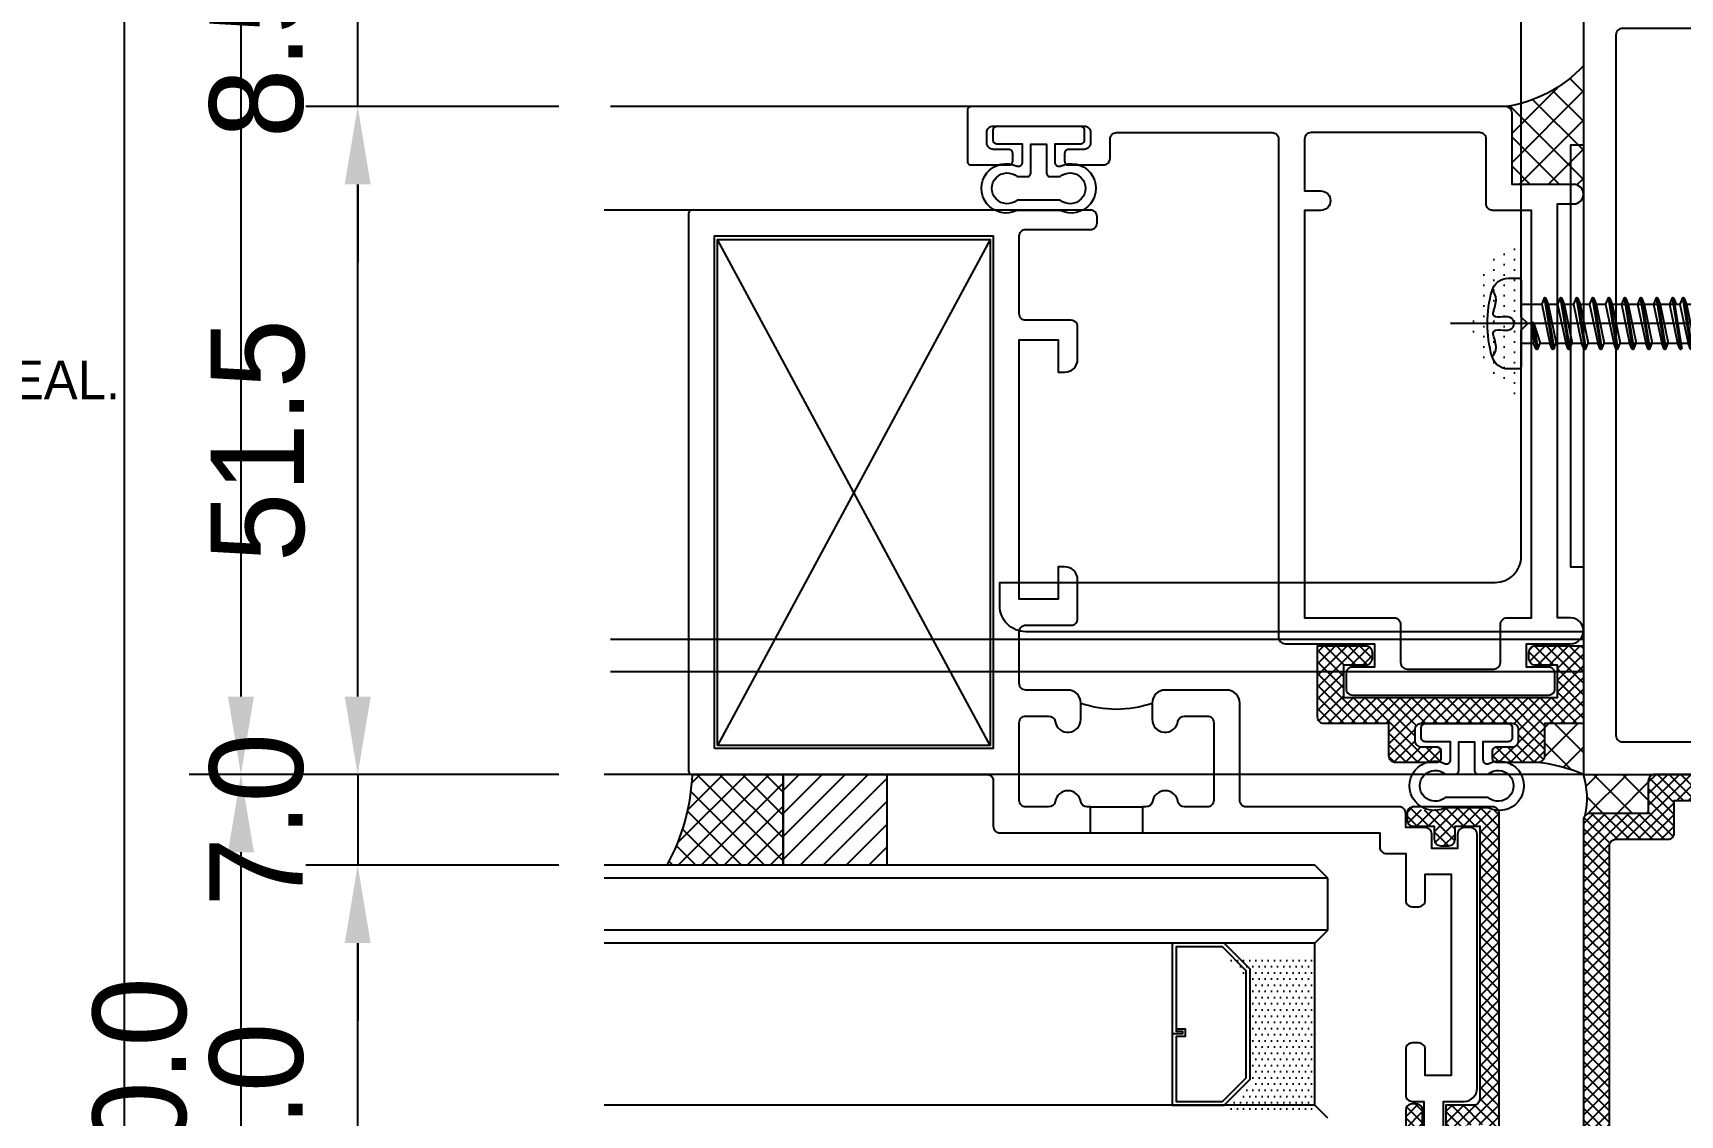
# Model space of a CAD drawing. Header units: millimetres. Extents: x 7297 to 60227, y -7497 to 19324.
# Drawn here: x 48861.5 to 48988.5, y 4971.3 to 5054.7 of the extents above; entities that cross this region are included whole.
import ezdxf
from ezdxf.enums import TextEntityAlignment as Align

# ---------------------------------------------------------------- set-up
doc = ezdxf.new("R2010")
doc.units = ezdxf.units.MM
for name, color, linetype in [('NS_COL_CYAN', 4, 'Continuous'), ('NS_COL_GREEN', 3, 'Continuous'), ('NS_COL_L-GREY', 8, 'Continuous'), ('NS_COL_MAGENTA', 6, 'Continuous'), ('NS_COL_RED', 1, 'Continuous'), ('NS_DIM', 1, 'Continuous'), ('NS_RIVET_SCREW', 1, 'Continuous'), ('NS_TEXT_TITLE', 141, 'Continuous')]:
    doc.layers.add(name, color=color, linetype=linetype)
doc.styles.add('Expo M', font='Expo M.ttf')
doc.styles.add('Gtx', font='', dxfattribs={"width": 0.9})
doc.styles.get('Gtx').set_extended_font_data('Dotum')
doc.dimstyles.new('N-SPACE', dxfattribs={"dimscale": 4, "dimtxt": 1.8, "dimasz": 1.5, "dimexe": 1, "dimexo": 1, "dimgap": 1, "dimtad": 1, "dimtoh": 1, "dimdec": 1, "dimzin": 1, "dimdsep": 46, "dimtxsty": 'Expo M', "dimcen": 2, "dimclrd": 1, "dimclre": 1, "dimclrt": 2, "dimadec": 1, "dimazin": 0, "dimtfac": 1, "dimtdec": 1, "dimtix": 1, "dimtmove": 1, "dimatfit": 3, "dimfxl": 1, "dimtolj": 1, "dimtzin": 1, "dimarcsym": 0})

# ---------------------------------------------------------------- blocks, each defined once
blk = doc.blocks.new('*D464')
at = {"layer": 'NS_DIM', "color": 1, "lineweight": -2, "transparency": 16777216}
for p, q in [((48902.03, 4997.56), (48873.53, 4997.56)), ((48877.53, 4991.56), (48877.53, 4953.56)), ((48902.03, 4947.56), (48873.53, 4947.56))]:
    blk.add_line(p, q, dxfattribs=at)
at = {"layer": 'NS_DIM', "color": 1, "transparency": 16777216}
for points in [[(48876.53, 4991.56), (48878.53, 4991.56), (48877.53, 4997.56)], [(48876.53, 4953.56), (48878.53, 4953.56), (48877.53, 4947.56)]]:
    blk.add_solid(points, dxfattribs=at)
at = {"layer": 'NS_DIM', "color": 2, "transparency": 16777216, "insert": (48869.75, 4972.56), "char_height": 7.2, "attachment_point": 5, "rotation": 90, "style": 'Expo M'}
blk.add_mtext('\\A1;50.0', dxfattribs=at)
blk = doc.blocks.new('*D463')
at = {"layer": 'NS_DIM', "color": 1, "lineweight": -2, "transparency": 16777216}
for p, q in [((48886.53, 5003.56), (48886.53, 5009.56)), ((48902.03, 4997.56), (48882.53, 4997.56)), ((48886.53, 4997.56), (48886.53, 4990.56)), ((48902.03, 4990.56), (48882.53, 4990.56)), ((48886.53, 4984.56), (48886.53, 4978.56))]:
    blk.add_line(p, q, dxfattribs=at)
at = {"layer": 'NS_DIM', "color": 1, "transparency": 16777216}
for points in [[(48885.53, 5003.56), (48887.53, 5003.56), (48886.53, 4997.56)], [(48885.53, 4984.56), (48887.53, 4984.56), (48886.53, 4990.56)]]:
    blk.add_solid(points, dxfattribs=at)
at = {"layer": 'NS_DIM', "color": 2, "transparency": 16777216, "insert": (48878.75, 4994.06), "char_height": 7.2, "attachment_point": 5, "rotation": 90, "style": 'Expo M'}
blk.add_mtext('\\A1;7.0', dxfattribs=at)
blk = doc.blocks.new('*D462')
at = {"layer": 'NS_DIM', "color": 1, "lineweight": -2, "transparency": 16777216}
for p, q in [((48902.03, 5049.03), (48882.53, 5049.03)), ((48886.53, 5003.56), (48886.53, 5043.03)), ((48902.03, 4997.56), (48882.53, 4997.56))]:
    blk.add_line(p, q, dxfattribs=at)
at = {"layer": 'NS_DIM', "color": 1, "transparency": 16777216}
for points in [[(48885.53, 5043.03), (48887.53, 5043.03), (48886.53, 5049.03)], [(48885.53, 5003.56), (48887.53, 5003.56), (48886.53, 4997.56)]]:
    blk.add_solid(points, dxfattribs=at)
at = {"layer": 'NS_DIM', "color": 2, "transparency": 16777216, "insert": (48878.84, 5023.29), "char_height": 7.2, "attachment_point": 5, "rotation": 90, "style": 'Expo M'}
blk.add_mtext('\\A1;51.5', dxfattribs=at)
blk = doc.blocks.new('*D460')
at = {"layer": 'NS_DIM', "color": 1, "lineweight": -2, "transparency": 16777216}
for p, q in [((49022.03, 5147.56), (48873.53, 5147.56)), ((48877.53, 5141.56), (48877.53, 5003.56)), ((48902.03, 4997.56), (48873.53, 4997.56))]:
    blk.add_line(p, q, dxfattribs=at)
at = {"layer": 'NS_DIM', "color": 1, "transparency": 16777216}
for points in [[(48876.53, 5141.56), (48878.53, 5141.56), (48877.53, 5147.56)], [(48876.53, 5003.56), (48878.53, 5003.56), (48877.53, 4997.56)]]:
    blk.add_solid(points, dxfattribs=at)
at = {"layer": 'NS_DIM', "color": 2, "transparency": 16777216, "insert": (48869.75, 5072.56), "char_height": 7.2, "attachment_point": 5, "rotation": 90, "style": 'Expo M'}
blk.add_mtext('\\A1;150.0', dxfattribs=at)
blk = doc.blocks.new('*D458')
at = {"layer": 'NS_DIM', "color": 1, "lineweight": -2, "transparency": 16777216}
for p, q in [((48902.03, 4990.56), (48882.53, 4990.56)), ((48886.53, 4953.56), (48886.53, 4984.56)), ((48902.03, 4947.56), (48882.53, 4947.56))]:
    blk.add_line(p, q, dxfattribs=at)
at = {"layer": 'NS_DIM', "color": 1, "transparency": 16777216}
for points in [[(48885.53, 4984.56), (48887.53, 4984.56), (48886.53, 4990.56)], [(48885.53, 4953.56), (48887.53, 4953.56), (48886.53, 4947.56)]]:
    blk.add_solid(points, dxfattribs=at)
at = {"layer": 'NS_DIM', "color": 2, "transparency": 16777216, "insert": (48878.75, 4969.06), "char_height": 7.2, "attachment_point": 5, "rotation": 90, "style": 'Expo M'}
blk.add_mtext('\\A1;43.0', dxfattribs=at)
blk = doc.blocks.new('*D455')
at = {"layer": 'NS_DIM', "color": 1, "lineweight": -2, "transparency": 16777216}
for p, q in [((49022.03, 5147.56), (48864.53, 5147.56)), ((48868.53, 5141.56), (48868.53, 4773.56)), ((49003.78, 4767.56), (48864.53, 4767.56))]:
    blk.add_line(p, q, dxfattribs=at)
at = {"layer": 'NS_DIM', "color": 1, "transparency": 16777216}
for points in [[(48867.53, 5141.56), (48869.53, 5141.56), (48868.53, 5147.56)], [(48867.53, 4773.56), (48869.53, 4773.56), (48868.53, 4767.56)]]:
    blk.add_solid(points, dxfattribs=at)
at = {"layer": 'NS_DIM', "color": 2, "transparency": 16777216, "insert": (48860.75, 4957.56), "char_height": 7.2, "attachment_point": 5, "rotation": 90, "style": 'Expo M'}
blk.add_mtext('\\A1;380.0', dxfattribs=at)
blk = doc.blocks.new('선진스틸디테일$0$스크류4')
for p, q in [((-2.25, 2.55), (-2.05, 2.32)), ((-0.2, 3.5), (-0.99, 3.5)), ((0, -3.3), (0, 3.3)), ((-2.05, 2.32), (-1.95, 2.07)), ((-1.97, 1.53), (-2.03, 1.26)), ((-1.93, 1.8), (-1.97, 1.53)), ((-1.95, 2.07), (-1.93, 1.8)), ((-2.1, 1.02), (-2.15, 0.81)), ((-2.15, 0.81), (-2.15, 0.66)), ((-2.15, 0.66), (-2.09, 0.56)), ((-2.03, 1.26), (-2.1, 1.02)), ((-2.09, 0.56), (-1.97, 0.51)), ((-1.97, 0.51), (-1.81, 0.49)), ((-1.81, 0.49), (-1.62, 0.49)), ((-1.62, 0.49), (-1.42, 0.51)), ((-1.42, 0.51), (-1.21, 0.52)), ((-1.21, 0.52), (-1.02, 0.51)), ((-1.02, 0.51), (-0.84, 0.47)), ((-0.84, 0.47), (-0.71, 0.39)), ((-0.71, 0.39), (-0.61, 0.28)), ((-0.61, 0.28), (-0.56, 0.15)), ((-0.56, 0.15), (-0.54, 0)), ((-0.54, 0), (-0.56, -0.15)), ((-2.09, -0.56), (-2.15, -0.66)), ((-2.15, -0.66), (-2.15, -0.81)), ((-2.15, -0.81), (-2.1, -1.02)), ((-2.1, -1.02), (-2.03, -1.26)), ((-1.97, -0.51), (-2.09, -0.56)), ((-2.03, -1.26), (-1.97, -1.53)), ((-1.81, -0.49), (-1.97, -0.51)), ((-1.62, -0.49), (-1.81, -0.49)), ((-1.42, -0.51), (-1.62, -0.49)), ((-1.21, -0.52), (-1.42, -0.51)), ((-1.02, -0.51), (-1.21, -0.52)), ((-0.84, -0.47), (-1.02, -0.51)), ((-0.71, -0.39), (-0.84, -0.47)), ((-0.61, -0.28), (-0.71, -0.39)), ((-0.56, -0.15), (-0.61, -0.28)), ((-2.05, -2.32), (-2.25, -2.55)), ((-1.95, -2.07), (-2.05, -2.32)), ((-1.97, -1.53), (-1.93, -1.8)), ((-1.93, -1.8), (-1.95, -2.07)), ((-0.99, -3.5), (-0.2, -3.5))]:
    blk.add_line(p, q)
at = {"ltscale": 4}
for p, q in [((0, 1.5), (0.96, 1.5)), ((0.86, -0.05), (1.2, 2)), ((0.86, -0.05), (0.96, 1.5)), ((1.16, 1.98), (0.96, 1.5)), ((0.96, -0.07), (1.29, 1.94)), ((0.96, -0.07), (1.46, 1.5)), ((1.26, 1.99), (1.46, 1.5)), ((1.46, 1.5), (2.2, 1.5)), ((1.58, -1.5), (2.2, 1.5)), ((1.78, -1.99), (2.43, 2)), ((1.88, -1.98), (2.53, 1.94)), ((2.08, -1.5), (2.7, 1.5)), ((2.39, 1.98), (2.2, 1.5)), ((2.5, 1.99), (2.7, 1.5)), ((2.7, 1.5), (3.43, 1.5)), ((2.81, -1.5), (3.43, 1.5)), ((3.01, -1.99), (3.66, 2)), ((3.11, -1.98), (3.76, 1.94)), ((3.31, -1.5), (3.93, 1.5)), ((3.62, 1.98), (3.43, 1.5)), ((3.73, 1.99), (3.93, 1.5)), ((3.93, 1.5), (4.66, 1.5)), ((4.04, -1.5), (4.66, 1.5)), ((4.24, -1.99), (4.9, 2)), ((4.35, -1.98), (4.99, 1.94)), ((4.54, -1.5), (5.16, 1.5)), ((4.86, 1.98), (4.66, 1.5)), ((4.96, 1.99), (5.16, 1.5)), ((5.16, 1.5), (5.9, 1.5)), ((5.27, -1.5), (5.9, 1.5)), ((5.47, -1.99), (6.13, 2)), ((5.58, -1.98), (6.22, 1.94)), ((5.77, -1.5), (6.4, 1.5)), ((6.09, 1.98), (5.9, 1.5)), ((6.2, 1.99), (6.4, 1.5)), ((6.4, 1.5), (7.13, 1.5)), ((6.51, -1.5), (7.13, 1.5)), ((6.71, -1.99), (7.36, 2)), ((6.81, -1.98), (7.46, 1.94)), ((7.01, -1.5), (7.63, 1.5)), ((7.32, 1.98), (7.13, 1.5)), ((7.43, 1.99), (7.63, 1.5)), ((7.63, 1.5), (12.86, 1.5)), ((7.63, 1.5), (8.36, 1.5)), ((7.74, -1.5), (8.36, 1.5)), ((7.94, -1.99), (8.59, 2)), ((8.05, -1.98), (8.69, 1.94)), ((8.24, -1.5), (8.86, 1.5)), ((8.56, 1.98), (8.36, 1.5)), ((8.66, 1.99), (8.86, 1.5)), ((8.86, 1.5), (9.6, 1.5)), ((8.97, -1.5), (9.6, 1.5)), ((9.17, -1.99), (9.83, 2)), ((9.28, -1.98), (9.92, 1.94)), ((9.47, -1.5), (10.09, 1.5)), ((9.79, 1.98), (9.6, 1.5)), ((9.9, 1.99), (10.09, 1.5)), ((10.09, 1.5), (10.83, 1.5)), ((10.21, -1.5), (10.83, 1.5)), ((10.41, -1.99), (11.06, 2)), ((10.51, -1.98), (11.16, 1.94)), ((10.71, -1.5), (11.33, 1.5)), ((11.02, 1.98), (10.83, 1.5)), ((11.13, 1.99), (11.33, 1.5)), ((11.33, 1.5), (12.06, 1.5)), ((11.44, -1.5), (12.06, 1.5)), ((11.64, -1.99), (12.29, 2)), ((11.74, -1.98), (12.39, 1.94)), ((12.26, 1.98), (12.06, 1.5)), ((12.24, -1.5), (12.86, 1.5)), ((12.44, -1.99), (13.09, 2)), ((12.55, -1.98), (13.19, 1.94)), ((12.74, -1.5), (13.36, 1.5)), ((13.06, 1.98), (12.86, 1.5)), ((13.16, 1.99), (13.36, 1.5)), ((13.36, 1.5), (14.1, 1.5)), ((13.47, -1.5), (14.1, 1.5)), ((13.67, -1.99), (14.33, 2)), ((13.78, -1.98), (14.42, 1.94)), ((13.97, -1.5), (14.59, 1.5)), ((14.29, 1.98), (14.1, 1.5)), ((14.4, 1.99), (14.59, 1.5)), ((14.59, 1.5), (15.33, 1.5)), ((14.71, -1.5), (15.33, 1.5)), ((14.91, -1.99), (15.56, 2)), ((15.01, -1.98), (15.66, 1.94)), ((15.21, -1.5), (15.83, 1.5)), ((15.52, 1.98), (15.33, 1.5)), ((15.63, 1.99), (15.83, 1.5)), ((15.83, 1.5), (17, 1.5)), ((15.94, -1.5), (16.56, 1.5)), ((16.14, -1.99), (16.75, 1.5)), ((16.75, 1.5), (16.75, -0.04)), ((17, 1.5), (19.37, 0.38)), ((16.25, -1.98), (16.75, 1.25)), ((16.44, -1.5), (16.75, -0.04)), ((17, -1.5), (19.37, -0.38)), ((0, -1.5), (1.58, -1.5)), ((1.78, -1.99), (1.58, -1.5)), ((1.88, -1.98), (2.08, -1.5)), ((2.08, -1.5), (2.81, -1.5)), ((3.01, -1.99), (2.81, -1.5)), ((3.11, -1.98), (3.31, -1.5)), ((3.31, -1.5), (4.04, -1.5)), ((4.24, -1.99), (4.04, -1.5)), ((4.35, -1.98), (4.54, -1.5)), ((4.54, -1.5), (5.27, -1.5)), ((5.47, -1.99), (5.27, -1.5)), ((5.58, -1.98), (5.77, -1.5)), ((5.77, -1.5), (6.51, -1.5)), ((6.71, -1.99), (6.51, -1.5)), ((6.81, -1.98), (7.01, -1.5)), ((7.01, -1.5), (12.24, -1.5)), ((7.01, -1.5), (7.74, -1.5)), ((7.94, -1.99), (7.74, -1.5)), ((8.05, -1.98), (8.24, -1.5)), ((8.24, -1.5), (8.97, -1.5)), ((9.17, -1.99), (8.97, -1.5)), ((9.28, -1.98), (9.47, -1.5)), ((9.47, -1.5), (10.21, -1.5)), ((10.41, -1.99), (10.21, -1.5)), ((10.51, -1.98), (10.71, -1.5)), ((10.71, -1.5), (11.44, -1.5)), ((11.64, -1.99), (11.44, -1.5)), ((11.74, -1.98), (11.94, -1.5)), ((12.44, -1.99), (12.24, -1.5)), ((12.55, -1.98), (12.74, -1.5)), ((12.74, -1.5), (13.47, -1.5)), ((13.67, -1.99), (13.47, -1.5)), ((13.78, -1.98), (13.97, -1.5)), ((13.97, -1.5), (14.71, -1.5)), ((14.91, -1.99), (14.71, -1.5)), ((15.01, -1.98), (15.21, -1.5)), ((15.21, -1.5), (15.94, -1.5)), ((16.14, -1.99), (15.94, -1.5)), ((16.25, -1.98), (16.44, -1.5)), ((16.44, -1.5), (17, -1.5))]:
    blk.add_line(p, q, dxfattribs=at)
for centre, radius, start, end in [((6.76, 0), 9.36, 164.205, 195.795), ((-0.99, 2.2), 1.3, 90.0233, 164.4114), ((-0.2, 3.3), 0.2, 0, 90), ((-0.99, -2.2), 1.3, 195.5886, 269.9767), ((-0.2, -3.3), 0.2, 270, 0)]:
    blk.add_arc(centre, radius, start, end)
for centre, radius, start, end in [((1.22, 1.91), 0.0925, 60.0753, 130.1339), ((2.45, 1.91), 0.0925, 60.0753, 130.1339), ((3.68, 1.91), 0.0925, 60.0753, 130.1339), ((4.92, 1.91), 0.0925, 60.0753, 130.1339), ((6.15, 1.91), 0.0925, 60.0753, 130.1339), ((7.38, 1.91), 0.0925, 60.0753, 130.1339), ((8.62, 1.91), 0.0925, 60.0753, 130.1339), ((9.85, 1.91), 0.0925, 60.0753, 130.1339), ((11.08, 1.91), 0.0925, 60.0753, 130.1339), ((12.31, 1.91), 0.0925, 60.0753, 130.1339), ((13.12, 1.91), 0.0925, 60.0753, 130.1339), ((14.35, 1.91), 0.0925, 60.0753, 130.1339), ((15.58, 1.91), 0.0925, 60.0753, 130.1339), ((19.11, 0), 0.46, 305.1627, 54.8373), ((0.92, -0.03), 0.0602, 200.6851, 319.2729), ((1.82, -1.91), 0.0925, 240.0753, 310.1339), ((3.05, -1.91), 0.0925, 240.0753, 310.1339), ((4.29, -1.91), 0.0925, 240.0753, 310.1339), ((5.52, -1.91), 0.0925, 240.0753, 310.1339), ((6.75, -1.91), 0.0925, 240.0753, 310.1339), ((7.99, -1.91), 0.0925, 240.0753, 310.1339), ((9.22, -1.91), 0.0925, 240.0753, 310.1339), ((10.45, -1.91), 0.0925, 240.0753, 310.1339), ((11.68, -1.91), 0.0925, 240.0753, 310.1339), ((12.49, -1.91), 0.0925, 240.0753, 310.1339), ((13.72, -1.91), 0.0925, 240.0753, 310.1339), ((14.95, -1.91), 0.0925, 240.0753, 310.1339), ((16.19, -1.91), 0.0925, 240.0753, 310.1339)]:
    blk.add_arc(centre, radius, start, end, dxfattribs=at)
blk = doc.blocks.new('*D445')
at = {"layer": 'NS_DIM', "color": 1, "lineweight": -2, "transparency": 16777216}
for p, q in [((48886.53, 5063.56), (48886.53, 5069.56)), ((48977.03, 5057.56), (48882.53, 5057.56)), ((48886.53, 5049.03), (48886.53, 5057.56)), ((48902.03, 5049.03), (48882.53, 5049.03)), ((48886.53, 5043.03), (48886.53, 5037.03))]:
    blk.add_line(p, q, dxfattribs=at)
at = {"layer": 'NS_DIM', "color": 1, "transparency": 16777216}
for points in [[(48885.53, 5063.56), (48887.53, 5063.56), (48886.53, 5057.56)], [(48885.53, 5043.03), (48887.53, 5043.03), (48886.53, 5049.03)]]:
    blk.add_solid(points, dxfattribs=at)
at = {"layer": 'NS_DIM', "color": 2, "transparency": 16777216, "insert": (48878.75, 5053.29), "char_height": 7.2, "attachment_point": 5, "rotation": 90, "style": 'Expo M'}
blk.add_mtext('\\A1;8.5', dxfattribs=at)

msp = doc.modelspace()

# ---------------------------------------------------------------- hatches: boundary and pattern name
at = {"layer": 'NS_COL_GREEN'}
h = msp.add_hatch(dxfattribs=at)
h.set_pattern_fill('ANSI31', color=256, scale=10, angle=90, style=0)
h.set_pattern_definition([(45, (49499.4669, 6009.5577), (0.8838835, -0.8838835), [])])
h.paths.add_polyline_path([(48927.33, 4990.56), (48919.33, 4990.56), (48919.33, 4997.56), (48927.33, 4997.56)])
at = {"layer": 'NS_COL_L-GREY'}
h = msp.add_hatch(dxfattribs=at)
h.set_pattern_fill('ANSI37', color=256, scale=0.5, angle=180, style=0)
h.set_pattern_definition([(225, (57251.8045, 7382.8135), (1.12253202, -1.12253202), []), (315, (57251.8045, 7382.8135), (1.12253202, 1.12253202), [])])
h.paths.add_polyline_path([(48981.03, 5052.18, -0.140347), (48976.23, 5049.27), (48976.23, 5043.03), (48980.03, 5043.03), (48980.03, 5046.06), (48981.03, 5046.06)])
h.paths.add_polyline_path([(48976.23, 5049.27, -0.030104), (48975.03, 5049.03, -0.414207), (48975.53, 5048.53), (48975.53, 5043.03), (48976.23, 5043.03)])
h.paths.add_polyline_path([(48981.03, 5046.06), (48980.03, 5046.06), (48980.03, 5043.03), (48980.28, 5043.03, -0.414214), (48981.03, 5042.28)])
h = msp.add_hatch(dxfattribs=at)
h.set_pattern_fill('ANSI37', color=256, scale=0.2)
h.set_pattern_definition([(45, (48675.48074, 5305.6528), (-0.4490128, 0.4490128), []), (135, (48675.48074, 5305.6528), (-0.4490128, -0.4490128), [])])
h.paths.add_polyline_path([(48979.03, 5003.48), (48979.03, 5005.98), (48977.33, 5005.98, -0.414214), (48976.83, 5006.48), (48976.83, 5006.98, -0.414214), (48977.33, 5007.48), (48981.03, 5007.48), (48981.03, 5001.48), (48978.03, 5001.48), (48978.03, 4998.98, -0.414214), (48977.53, 4998.48), (48975.15, 4998.48, 0.134501), (48974.15, 4998.54, -0.232808), (48974.03, 4998.78), (48974.03, 4999.38, -0.414214), (48974.33, 4999.68), (48975.53, 4999.68, 0.414214), (48976.03, 5000.18), (48976.03, 5000.98, 0.414214), (48975.53, 5001.48), (48972.03, 5001.48), (48968.53, 5001.48, 0.414214), (48968.03, 5000.98), (48968.03, 5000.18, 0.414214), (48968.53, 4999.68), (48969.73, 4999.68, -0.414214), (48970.03, 4999.38), (48970.03, 4998.78, -0.232808), (48969.91, 4998.54, 0.134501), (48968.91, 4998.48), (48966.53, 4998.48, -0.414214), (48966.03, 4998.98), (48966.03, 5001.48), (48961.03, 5001.48, -0.414214), (48960.53, 5001.98), (48960.53, 5007.48), (48964.23, 5007.48, -0.414214), (48964.73, 5006.98), (48964.73, 5006.48, -0.414214), (48964.23, 5005.98), (48962.53, 5005.98), (48962.53, 5003.48), (48968.03, 5003.48)])
h = msp.add_hatch(dxfattribs=at)
h.set_pattern_fill('ANSI37', color=256, scale=0.5, angle=180, style=0)
h.set_pattern_definition([(225, (58036.2801, 7357.894), (1.12253202, -1.12253202), []), (315, (58036.2801, 7357.894), (1.12253202, 1.12253202), [])])
h.paths.add_polyline_path([(48981.03, 5001.48), (48978.03, 5001.48), (48978.03, 4998.98, -0.414214), (48977.53, 4998.48, -0.069109), (48981.03, 4997.56)])
h = msp.add_hatch(dxfattribs=at)
h.set_pattern_fill('ANSI37', color=256, scale=0.2)
h.set_pattern_definition([(45, (13688.4421, 19845.11944), (-0.449012806, 0.449012806), []), (135, (13688.4421, 19845.11944), (-0.449012806, -0.449012806), [])])
edge = h.paths.add_edge_path(flags=16)
edge.add_arc((48993.52, 4995.06), 0.5, 0, 90, ccw=False)
edge.add_line((48994.02, 4995.06), (48994.02, 4950.06))
edge.add_arc((48993.52, 4950.06), 0.5, -90, 0, ccw=False)
edge.add_line((48993.52, 4949.56), (48983.53, 4949.56))
edge.add_arc((48983.53, 4950.06), 0.5, 180, 270, ccw=False)
edge.add_line((48983.03, 4950.06), (48983.03, 4992.06))
edge.add_arc((48983.53, 4992.06), 0.5, 90, 180, ccw=False)
edge.add_line((48983.53, 4992.56), (48987.53, 4992.56))
edge.add_arc((48987.53, 4993.06), 0.5, 270, 360)
edge.add_line((48988.03, 4993.06), (48988.03, 4995.56))
edge.add_line((48988.03, 4995.56), (48993.52, 4995.56))
edge = h.paths.add_edge_path()
edge.add_line((48986.03, 4997.06), (48986.03, 4994.56))
edge.add_line((48986.03, 4994.56), (48981.53, 4994.56))
edge.add_arc((48981.53, 4994.06), 0.5, 90, 180)
edge.add_line((48981.03, 4994.06), (48981.03, 4948.06))
edge.add_arc((48981.53, 4948.06), 0.5, 180, 270)
edge.add_line((48981.53, 4947.56), (48995.52, 4947.56))
edge.add_arc((48995.52, 4948.06), 0.5, 270, 360)
edge.add_line((48996.02, 4948.06), (48996.02, 4995.06))
edge.add_arc((48996.52, 4995.06), 0.5, 90, 180, ccw=False)
edge.add_line((48996.52, 4995.56), (49004.02, 4995.56))
edge.add_line((49004.02, 4995.56), (49004.02, 4997.56))
edge.add_line((49004.02, 4997.56), (48986.53, 4997.56))
edge.add_arc((48986.53, 4997.06), 0.5, 90, 180)
h = msp.add_hatch(dxfattribs=at)
h.set_pattern_fill('ANSI37', color=256, scale=0.5, angle=180, style=0)
h.set_pattern_definition([(225, (13688.4421, 19845.1194), (1.122532015, -1.122532015), []), (315, (13688.4421, 19845.1194), (1.122532015, 1.122532015), [])])
h.paths.add_polyline_path([(48986.03, 4997.06, -0.414214), (48986.53, 4997.56), (48984.53, 4997.56), (48984.03, 4997.56), (48981.03, 4997.56, -0.129315), (48981.18, 4994.41, -0.198912), (48981.53, 4994.56), (48986.03, 4994.56)])
h = msp.add_hatch(dxfattribs=at)
h.set_pattern_fill('ANSI37', color=256, scale=0.2)
h.set_pattern_definition([(45, (48674.98074, 5305.6528), (-0.4490128, 0.4490128), []), (135, (48674.98074, 5305.6528), (-0.4490128, -0.4490128), [])])
h.paths.add_polyline_path([(48968.63, 4966.76), (48968.63, 4971.66, 0.414214), (48968.13, 4972.16), (48967.83, 4972.16, 0.414214), (48967.33, 4971.66), (48967.33, 4954.16, 0.414214), (48967.83, 4953.66), (48968.73, 4953.66, -0.414214), (48969.23, 4953.16), (48969.23, 4948.06, 0.414214), (48969.73, 4947.56), (48971.53, 4947.56, 0.414214), (48972.03, 4948.06), (48972.03, 4951.26, -0.414214), (48972.33, 4951.56), (48974.03, 4951.56, 0.414214), (48974.53, 4952.06), (48974.53, 4954.56, 1), (48973.53, 4954.56), (48973.53, 4953.06), (48972.03, 4953.06), (48972.03, 4953.27), (48972.03, 4953.27), (48972.03, 4960.77), (48972.03, 4960.77), (48972.03, 4961.06), (48973.53, 4961.06), (48973.53, 4959.56, 1), (48974.53, 4959.56), (48974.53, 4964.06, 1), (48973.53, 4964.06), (48973.53, 4962.56), (48972.03, 4962.56), (48972.03, 4962.77), (48972.03, 4962.77), (48972.03, 4970.27), (48972.03, 4970.27), (48972.03, 4970.56), (48973.53, 4970.56), (48973.53, 4969.06, 1), (48974.53, 4969.06), (48974.53, 4971.56), (48974.53, 4973.66), (48974.53, 4994.56, 0.142771), (48974.45, 4994.82, -0.173434), (48973.18, 4994.98), (48969.88, 4994.98, -0.25881), (48968.04, 4995.06), (48967.93, 4995.06, 0.414214), (48967.43, 4994.56), (48967.43, 4994.06, 0.414214), (48967.93, 4993.56), (48969.53, 4993.56), (48969.53, 4992.56, 0.414214), (48970.03, 4992.06), (48970.63, 4992.06, 0.414214), (48971.13, 4992.56), (48971.13, 4993.56), (48973.03, 4993.56), (48973.03, 4972.56, -0.414214), (48972.53, 4972.06), (48970.43, 4972.06), (48970.43, 4966.76)])
h = msp.add_hatch(dxfattribs=at)
h.set_pattern_fill('DOTS', color=256, scale=0.3, style=0)
h.set_pattern_definition([(360, (-1129422.6902, -1067136.9635), (0.238125, 0.47625), [0, -0.47625])])
h.paths.add_polyline_path([(48960.33, 4983.56), (48953.33, 4983.56), (48955.33, 4981.56), (48955.33, 4973.56), (48953.33, 4971.56), (48960.33, 4971.56)])
at = {"layer": 'NS_COL_MAGENTA'}
h = msp.add_hatch(dxfattribs=at)
h.set_pattern_fill('ANSI37', color=256, scale=10, style=0)
h.set_pattern_definition([(45, (48600.7921, 6865.0648), (-0.8838835, 0.8838835), []), (135, (48600.7921, 6865.0648), (-0.8838835, -0.8838835), [])])
edge = h.paths.add_edge_path()
edge.add_line((48912.33, 4997.56), (48919.33, 4997.56))
edge.add_line((48919.33, 4997.56), (48919.33, 4990.56))
edge.add_line((48919.33, 4990.56), (48910.38, 4990.56))
edge.add_arc((48896.63, 4998.16), 15.71, 331.0661, 357.8012)
at = {"layer": 'NS_COL_RED'}
h = msp.add_hatch(dxfattribs=at)
h.set_pattern_fill('DOTS', color=256, scale=0.5, angle=90, style=0)
h.set_pattern_definition([(90, (42105.0181, -1307.9857), (0.79375, 0.396875), [0, -0.79375])])
edge = h.paths.add_edge_path()
edge.add_spline(control_points=[(48976.23, 5026.35), (48975.67, 5026.75), (48974.39, 5027.75), (48972.32, 5030.25), (48972.49, 5034.17), (48973.69, 5038.01), (48975.61, 5038.55), (48976.23, 5038.66)], knot_values=[1.178649, 1.178649, 1.178649, 1.178649, 3.254134, 6.051938, 10.447848, 14.663772, 16.475654, 16.475654, 16.475654, 16.475654], degree=3, periodic=0)
edge.add_line((48976.23, 5038.66), (48976.23, 5026.35))

# ---------------------------------------------------------------- linework, layer by layer
at = {"layer": 'NS_COL_CYAN'}
for p, q in [((48933.83, 5049.03), (48906.03, 5049.03)), ((48912.33, 5041.06), (48905.53, 5041.06)), ((48912.33, 4997.56), (48905.53, 4997.56)), ((48981.03, 4997.56), (48906.03, 4997.56)), ((48960.33, 4990.56), (48905.53, 4990.56)), ((48961.33, 4989.56), (48960.33, 4990.56)), ((48961.33, 4989.56), (48960.33, 4990.56)), ((48961.33, 4985.56), (48961.33, 4989.56)), ((48960.33, 4984.56), (48961.33, 4985.56)), ((48960.33, 4984.56), (48905.53, 4984.56)), ((48960.33, 4972.06), (48960.33, 4984.56)), ((48960.33, 4972.06), (48905.53, 4972.06)), ((48961.33, 4971.06), (48960.33, 4972.06))]:
    msp.add_line(p, q, dxfattribs=at)
for points in [[(48986.03, 4997.06), (48986.03, 4994.56), (48981.53, 4994.56, 0.414214), (48981.03, 4994.06), (48981.03, 4948.06, 0.414214), (48981.53, 4947.56), (48995.52, 4947.56, 0.414214), (48996.02, 4948.06), (48996.02, 4995.06, -0.414214), (48996.52, 4995.56), (49004.02, 4995.56), (49004.02, 4997.56), (48986.53, 4997.56, 0.414214)], [(48993.52, 4995.56, -0.414214), (48994.02, 4995.06), (48994.02, 4950.06, -0.414214), (48993.52, 4949.56), (48983.53, 4949.56, -0.414214), (48983.03, 4950.06), (48983.03, 4992.06, -0.414214), (48983.53, 4992.56), (48987.53, 4992.56, 0.414214), (48988.03, 4993.06), (48988.03, 4995.56)]]:
    msp.add_lwpolyline(points, format="xyb", close=True, dxfattribs=at)
msp.add_lwpolyline([(48953.33, 4984.56), (48949.33, 4984.56), (48949.33, 4972.06), (48953.33, 4972.06), (48955.33, 4974.06), (48955.33, 4982.56)], close=True, dxfattribs=at)
msp.add_lwpolyline([(48949.63, 4977.96), (48950.33, 4977.96), (48950.33, 4977.36), (48949.63, 4977.36), (48949.63, 4972.36), (48953.21, 4972.36), (48955.03, 4974.18), (48955.03, 4982.43), (48953.21, 4984.26), (48949.63, 4984.26), (48949.63, 4977.76), (48950.13, 4977.76), (48950.13, 4977.56), (48949.33, 4977.56)], dxfattribs=at)
at = {"layer": 'NS_COL_GREEN'}
msp.add_lwpolyline([(48927.33, 4990.56), (48919.33, 4990.56), (48919.33, 4997.56), (48927.33, 4997.56)], close=True, dxfattribs=at)
at = {"layer": 'NS_COL_L-GREY', "ltscale": 10}
for p, q in [((48981.03, 5007.96), (48906.03, 5007.96)), ((48981.03, 5005.46), (48906.03, 5005.46))]:
    msp.add_line(p, q, dxfattribs=at)
at = {"layer": 'NS_COL_L-GREY'}
for p, q in [((48943.03, 4995.06), (48947.03, 4995.06)), ((48943.03, 4993.06), (48947.03, 4993.06)), ((48961.25, 4989.56), (48905.53, 4989.56)), ((48961.25, 4985.56), (48905.53, 4985.56))]:
    msp.add_line(p, q, dxfattribs=at)
for points in [[(49119.76, 4997.56), (49131.03, 4997.56), (49131.03, 5057.56), (49086.03, 5057.56), (49086.03, 5147.56), (49026.03, 5147.56), (49026.03, 5057.56), (48981.03, 5057.56), (48981.03, 4997.56), (48992.3, 4997.56), (48992.3, 5000.51), (49029.8, 5000.51), (49029.8, 4997.56), (49082.26, 4997.56), (49082.26, 5000.51), (49119.76, 5000.51)], [(48914.03, 4999.56), (48914.03, 5039.06), (48935.53, 5039.06), (48935.53, 4999.56)]]:
    msp.add_lwpolyline(points, close=True, dxfattribs=at)
for points in [[(49083.53, 5145.56), (49028.53, 5145.56, 0.414214), (49028.03, 5145.06), (49028.03, 5055.56, -0.414214), (49027.53, 5055.06), (48984.03, 5055.06, 0.414214), (48983.53, 5054.56), (48983.53, 5000.56, 0.414214), (48984.03, 5000.06), (48989.3, 5000.06, 0.414214), (48989.8, 5000.56), (48989.8, 5002.51, -0.414214), (48990.3, 5003.01), (49031.8, 5003.01, -0.414214), (49032.3, 5002.51), (49032.3, 5000.56, 0.414214), (49032.8, 5000.06), (49079.26, 5000.06, 0.414214)], [(48981.03, 5052.18, -0.171174), (48975.03, 5049.03)], [(48912.03, 5040.76), (48912.03, 4997.86, 0.414214), (48912.33, 4997.56), (48935.03, 4997.56, -0.414214), (48935.53, 4997.06), (48935.53, 4993.56, 0.414214), (48936.03, 4993.06), (48943.03, 4993.06), (48943.03, 4995.06), (48942.76, 4995.06, -0.365977), (48942.27, 4995.47, 0.845154), (48940.3, 4995.47, -0.365977), (48939.8, 4995.06), (48938.03, 4995.06, -0.414214), (48937.53, 4995.56), (48937.53, 5001.56, -0.414214), (48938.03, 5002.06), (48939.8, 5002.06, -0.365977), (48940.3, 5001.64, 0.919595), (48942.28, 5001.81), (48942.28, 5003.06, 0.414214), (48941.28, 5004.06), (48938.03, 5004.06, -0.414214), (48937.53, 5004.56), (48937.53, 5008.56, -0.414214), (48938.03, 5009.06), (48941.53, 5009.06, 0.414214), (48942.03, 5009.56), (48942.03, 5012.56, 0.414214), (48941.03, 5013.56), (48940.53, 5013.56), (48940.53, 5011.06), (48937.53, 5011.06), (48937.53, 5031.06), (48940.53, 5031.06), (48940.53, 5028.56), (48941.03, 5028.56, 0.414214), (48942.03, 5029.56), (48942.03, 5032.06, 0.414214), (48941.53, 5032.56), (48938.03, 5032.56, -0.414214), (48937.53, 5033.06), (48937.53, 5039.06, -0.414214), (48938.03, 5039.56), (48943.03, 5039.56, 0.414214), (48943.53, 5040.06), (48943.53, 5040.56, 0.414214), (48943.03, 5041.06), (48912.33, 5041.06, 0.414214), (48912.03, 5040.76)], [(48970.23, 4967.46), (48970.23, 4972.36), (48971.83, 4972.36, 0.414214), (48972.83, 4973.36), (48972.83, 4992.96, 0.414214), (48972.33, 4993.46), (48971.83, 4993.46, 0.414214), (48971.33, 4992.96), (48971.33, 4991.86), (48969.33, 4991.86), (48969.33, 4992.96, 0.414214), (48968.83, 4993.46), (48967.33, 4993.46), (48967.33, 4994.56, 0.414214), (48966.83, 4995.06), (48955.03, 4995.06, -0.414214), (48954.53, 4995.56), (48954.53, 5003.06, 0.414214), (48953.53, 5004.06), (48948.78, 5004.06, 0.414214), (48947.78, 5003.06), (48947.78, 5001.81, 0.919595), (48949.77, 5001.64, -0.365977), (48950.26, 5002.06), (48952.03, 5002.06, -0.414214), (48952.53, 5001.56), (48952.53, 4995.56, -0.414214), (48952.03, 4995.06), (48950.26, 4995.06, -0.365977), (48949.77, 4995.47, 0.845154), (48947.8, 4995.47, -0.365977), (48947.3, 4995.06), (48947.03, 4995.06), (48947.03, 4993.06), (48965.33, 4993.06), (48965.33, 4991.96, 0.414214), (48965.83, 4991.46), (48967.33, 4991.46), (48967.33, 4987.86, 0.414214), (48967.83, 4987.36), (48968.33, 4987.36, 0.414214), (48968.83, 4987.86), (48968.83, 4989.86), (48970.83, 4989.86), (48970.83, 4974.36), (48968.83, 4974.36), (48968.83, 4976.36, 0.414214), (48968.33, 4976.86), (48967.83, 4976.86, 0.414214), (48967.33, 4976.36), (48967.33, 4972.86, 0.414214), (48967.83, 4972.36), (48968.73, 4972.36), (48968.73, 4967.46, 0.414214)], [(48974.53, 4969.06), (48974.53, 4971.56), (48974.53, 4973.66), (48974.53, 4994.56, 0.414214), (48974.03, 4995.06), (48967.93, 4995.06, 0.414214), (48967.43, 4994.56), (48967.43, 4994.06, 0.414214), (48967.93, 4993.56), (48969.53, 4993.56), (48969.53, 4992.56, 0.414214), (48970.03, 4992.06), (48970.63, 4992.06, 0.414214), (48971.13, 4992.56), (48971.13, 4993.56), (48973.03, 4993.56), (48973.03, 4972.56, -0.414214), (48972.53, 4972.06), (48970.43, 4972.06), (48970.43, 4966.76)], [(48968.63, 4966.76), (48968.63, 4971.66, 0.414214), (48968.13, 4972.16), (48967.83, 4972.16, 0.414214), (48967.33, 4971.66), (48967.33, 4954.16, 0.414214)]]:
    msp.add_lwpolyline(points, format="xyb", dxfattribs=at)
at = {"layer": 'NS_COL_L-GREY', "ltscale": 10}
msp.add_lwpolyline([(48981.03, 5056.06), (48981.03, 5046.06), (48980.03, 5046.06), (48980.03, 5013.56), (48981.03, 5013.56), (48981.03, 5008.56), (48938.03, 5008.56, -0.414214), (48936.03, 5010.56), (48936.03, 5012.36), (48974.23, 5012.36, 0.414214), (48976.23, 5014.36), (48976.23, 5031.81), (48976.73, 5032.31), (48976.23, 5032.81), (48976.23, 5062.36)], format="xyb", dxfattribs=at)
at = {"layer": 'NS_COL_L-GREY'}
for points in [[(48980.28, 5041.53, 1), (48980.28, 5043.03), (48975.53, 5043.03), (48975.53, 5048.53, 0.414214), (48975.03, 5049.03), (48933.83, 5049.03, 0.414214), (48933.53, 5048.73), (48933.53, 5044.83, 0.414214), (48933.83, 5044.53), (48936.73, 5044.53, 0.414214), (48937.03, 5044.83), (48937.03, 5045.43, 0.414214), (48936.73, 5045.73), (48935.53, 5045.73, -0.414214), (48935.03, 5046.23), (48935.03, 5047.03, -0.414214), (48935.53, 5047.53), (48942.53, 5047.53, -0.414214), (48943.03, 5047.03), (48943.03, 5046.23, -0.414214), (48942.53, 5045.73), (48941.33, 5045.73, 0.414214), (48941.03, 5045.43), (48941.03, 5044.83, 0.414214), (48941.33, 5044.53), (48944.03, 5044.53, 0.414214), (48944.53, 5045.03), (48944.53, 5046.53, -0.414214), (48945.03, 5047.03), (48957.03, 5047.03, -0.414214), (48957.53, 5046.53), (48957.53, 5008.13, 0.414214), (48958.03, 5007.63), (48964.93, 5007.63), (48964.93, 5005.83), (48963.23, 5005.83, 0.414214), (48962.73, 5005.33), (48962.73, 5004.18, 0.414214), (48963.23, 5003.68), (48968.03, 5003.68), (48978.33, 5003.68, 0.414214), (48978.83, 5004.18), (48978.83, 5005.33, 0.414214), (48978.33, 5005.83), (48976.63, 5005.83), (48976.63, 5007.63), (48980.03, 5007.63, 1), (48980.03, 5009.63), (48979.03, 5009.63), (48979.03, 5041.53)], [(48974.03, 5041.03, -0.414214), (48973.53, 5041.53), (48973.53, 5046.53, 0.414214), (48973.03, 5047.03), (48960.03, 5047.03, 0.414214), (48959.53, 5046.53), (48959.53, 5042.53), (48960.78, 5042.53, -1), (48960.78, 5041.03), (48959.53, 5041.03), (48959.53, 5009.63), (48966.43, 5009.63, -0.414214), (48966.93, 5009.13), (48966.93, 5006.18, 0.414214), (48967.43, 5005.68), (48968.03, 5005.68), (48974.13, 5005.68, 0.414214), (48974.63, 5006.18), (48974.63, 5009.13, -0.414214), (48975.13, 5009.63), (48977.03, 5009.63), (48977.03, 5041.03)], [(48968.03, 5003.48), (48979.03, 5003.48), (48979.03, 5005.98), (48977.33, 5005.98, -0.414214), (48976.83, 5006.48), (48976.83, 5006.98, -0.414214), (48977.33, 5007.48), (48981.03, 5007.48), (48981.03, 5001.48), (48978.03, 5001.48), (48978.03, 4998.98, -0.414214), (48977.53, 4998.48), (48974.33, 4998.48, -0.414214), (48974.03, 4998.78), (48974.03, 4999.38, -0.414214), (48974.33, 4999.68), (48975.53, 4999.68, 0.414214), (48976.03, 5000.18), (48976.03, 5000.98, 0.414214), (48975.53, 5001.48), (48972.03, 5001.48), (48968.53, 5001.48, 0.414214), (48968.03, 5000.98), (48968.03, 5000.18, 0.414214), (48968.53, 4999.68), (48969.73, 4999.68, -0.414214), (48970.03, 4999.38), (48970.03, 4998.78, -0.414214), (48969.73, 4998.48), (48966.53, 4998.48, -0.414214), (48966.03, 4998.98), (48966.03, 5001.48), (48961.03, 5001.48, -0.414214), (48960.53, 5001.98), (48960.53, 5007.48), (48964.23, 5007.48, -0.414214), (48964.73, 5006.98), (48964.73, 5006.48, -0.414214), (48964.23, 5005.98), (48962.53, 5005.98), (48962.53, 5003.48)]]:
    msp.add_lwpolyline(points, format="xyb", close=True, dxfattribs=at)
for centre, radius, start, end in [((48945.03, 5011.05), 8.45, 251.0161, 288.9839), ((48975.97, 4985.42), 13.15, 67.3664, 83.1799), ((48975.12, 4995.7), 6.19, 347.9282, 17.4015)]:
    msp.add_arc(centre, radius, start, end, dxfattribs=at)
at = {"layer": 'NS_COL_MAGENTA'}
msp.add_lwpolyline([(48912.33, 4997.56), (48919.33, 4997.56), (48919.33, 4990.56), (48910.38, 4990.56, 0.117186)], format="xyb", close=True, dxfattribs=at)
at = {"layer": 'NS_COL_RED'}
for p, q in [((48935.28, 4999.78), (48914.28, 5038.78)), ((48935.28, 5038.78), (48914.28, 4999.78))]:
    msp.add_line(p, q, dxfattribs=at)
for points in [[(48935.83, 5046.13, -0.414214), (48935.53, 5046.43), (48935.53, 5047.23, -0.414214), (48935.83, 5047.53), (48942.23, 5047.53, -0.414214), (48942.53, 5047.23), (48942.53, 5046.43, -0.414214), (48942.23, 5046.13), (48940.28, 5046.13), (48940.28, 5044.73, 0.414214), (48940.58, 5044.43), (48940.68, 5044.43, -1.621411), (48940.68, 5041.03), (48937.38, 5041.03, -1.621411), (48937.38, 5044.43), (48937.48, 5044.43, 0.414214), (48937.78, 5044.73), (48937.78, 5046.13)], [(48938.43, 5043.93), (48938.43, 5046.13), (48939.63, 5046.13), (48939.63, 5043.93, 0.414214), (48939.93, 5043.63), (48940.68, 5043.63, -2.176208), (48940.68, 5041.83), (48937.38, 5041.83, -2.176208), (48937.38, 5043.63), (48938.13, 5043.63, 0.414214)], [(48968.83, 5000.08, -0.414214), (48968.53, 5000.38), (48968.53, 5001.18, -0.414214), (48968.83, 5001.48), (48975.23, 5001.48, -0.414214), (48975.53, 5001.18), (48975.53, 5000.38, -0.414214), (48975.23, 5000.08), (48973.28, 5000.08), (48973.28, 4998.68, 0.414214), (48973.58, 4998.38), (48973.68, 4998.38, -1.621411), (48973.68, 4994.98), (48970.38, 4994.98, -1.621411), (48970.38, 4998.38), (48970.48, 4998.38, 0.414214), (48970.78, 4998.68), (48970.78, 5000.08)], [(48971.43, 4997.88), (48971.43, 5000.08), (48972.63, 5000.08), (48972.63, 4997.88, 0.414214), (48972.93, 4997.58), (48973.68, 4997.58, -2.176208), (48973.68, 4995.78), (48970.38, 4995.78, -2.176208), (48970.38, 4997.58), (48971.13, 4997.58, 0.414214)]]:
    msp.add_lwpolyline(points, format="xyb", close=True, dxfattribs=at)
msp.add_lwpolyline([(48914.28, 4999.78), (48914.28, 5038.78), (48935.28, 5038.78), (48935.28, 4999.78)], close=True, dxfattribs=at)
at = {"layer": 'NS_RIVET_SCREW'}
msp.add_line((48993.52, 5032.31), (48970.78, 5032.31), dxfattribs=at)

# ---------------------------------------------------------------- block references
at = {"layer": 'NS_RIVET_SCREW', "xscale": -1, "rotation": 180}
msp.add_blockref('선진스틸디테일$0$스크류4', (48976.23, 5032.31), dxfattribs=at)

# ---------------------------------------------------------------- texts
at = {"layer": 'NS_TEXT_TITLE', "style": 'Gtx'}
msp.add_text('STRUCTURAL SILICONE SEAL.', height=3, rotation=360, dxfattribs=at).set_placement((48839.21, 5027.96), align=Align.MIDDLE_CENTER)

# ---------------------------------------------------------------- dimensions: what is measured, and where the dimension line sits
at = {"layer": 'NS_DIM'}
for base, p1, p2, angle, picture, middle in [((48868.53, 4767.56), (49026.03, 5147.56), (49007.78, 4767.56), 90, '*D455', (48860.75, 4957.56)), ((48877.53, 4997.56), (49026.03, 5147.56), (48906.03, 4997.56), 90, '*D460', (48869.75, 5072.56)), ((48886.53, 5057.56), (48906.03, 5049.03), (48981.03, 5057.56), 90, '*D445', (48878.75, 5053.29)), ((48886.53, 5049.03), (48906.03, 4997.56), (48906.03, 5049.03), 90, '*D462', (48878.84, 5023.29)), ((48886.53, 4990.56), (48906.03, 4997.56), (48906.03, 4990.56), 270, '*D463', (48878.75, 4994.06)), ((48877.53, 4947.56), (48906.03, 4997.56), (48906.03, 4947.56), 90, '*D464', (48869.75, 4972.56)), ((48886.53, 4990.56), (48906.03, 4947.56), (48906.03, 4990.56), 90, '*D458', (48878.75, 4969.06))]:
    dim = msp.add_linear_dim(base=base, p1=p1, p2=p2, angle=angle, dimstyle='N-SPACE', dxfattribs=at)
    dim.commit()
    dim.dimension.update_dxf_attribs({"geometry": picture, "text_midpoint": middle})

doc.saveas('drawing.dxf')
